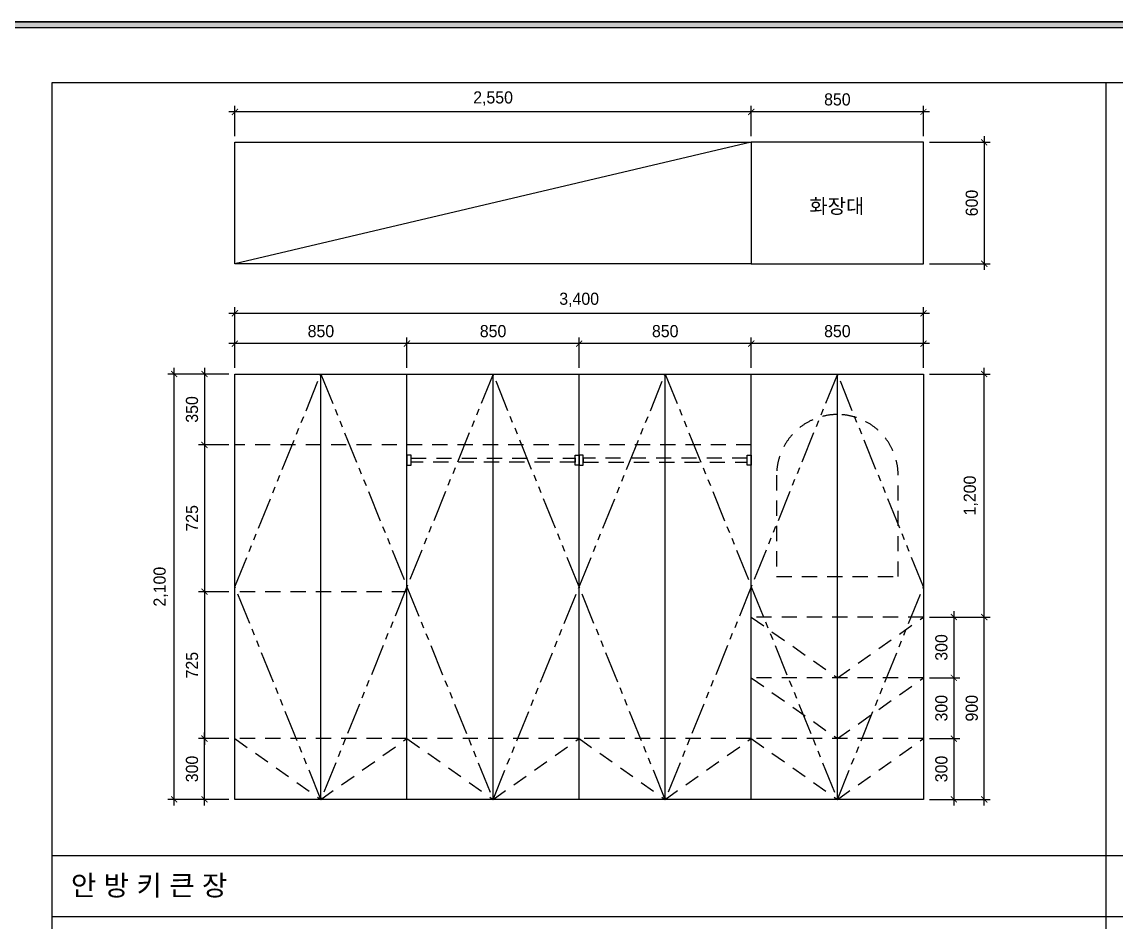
# Model space of a CAD drawing. Header units: inches. Extents: x 69359 to 144970, y -4972 to 56514.
# Drawn here: x 119470 to 124873, y 23586 to 28031 of the extents above; entities that cross this region are included whole.
import ezdxf
from ezdxf.enums import TextEntityAlignment as Align

# ---------------------------------------------------------------- set-up
doc = ezdxf.new("R2010")
doc.units = ezdxf.units.IN
doc.header["$LTSCALE"] = 50
doc.header["$MEASUREMENT"] = 0
doc.linetypes.add('HID', pattern=[2.5, 1.5, -1])
doc.linetypes.add('PHANTOM2', pattern=[1.25, 0.625, -0.125, 0.125, -0.125, 0.125, -0.125])
for name, color, linetype in [('0-ELC TEXT', 7, 'Continuous'), ('06-FUR', 6, 'Continuous'), ('06-LIGHT', 4, 'Continuous'), ('07-DIM', 5, 'Continuous'), ('F-SYM', 7, 'Continuous'), ('FORM(YOURNAME)-1', 1, 'Continuous'), ('FORM(YOURNAME)-11', 1, 'Continuous')]:
    doc.layers.add(name, color=color, linetype=linetype)
doc.styles.add('HY 울릉도 L', font='')
doc.styles.add('YOURNAME', font='HY울릉도M.TTF')
doc.styles.add('코레일둥고', font='Korail_Round_Gothic_Medium.ttf')
doc.styles.get('HY 울릉도 L').set_extended_font_data('HY울릉도L')
doc.dimstyles.new('30', dxfattribs={"dimscale": 30, "dimtxt": 2, "dimasz": 1, "dimexe": 1, "dimexo": 1, "dimgap": 1, "dimtad": 1, "dimdec": 0, "dimrnd": 0.05, "dimdsep": 46, "dimlunit": 6, "dimtxsty": 'HY 울릉도 L', "dimblk": 'ARCHTICK', "dimcen": 2.5, "dimdle": 1, "dimclrd": 133, "dimclre": 133, "dimclrt": 30, "dimadec": 0, "dimazin": 0, "dimtfac": 1, "dimtdec": 0, "dimtix": 1, "dimtmove": 2, "dimatfit": 3, "dimldrblk": 'ARCHTICK', "dimfxl": 1, "dimlwd": -1, "dimlwe": -1, "dimarcsym": 0})

# ---------------------------------------------------------------- blocks, each defined once
blk = doc.blocks.new('_ArchTick')
at = {"color": 0, "linetype": 'ByBlock', "const_width": 0.15}
blk.add_lwpolyline([(-0.5, -0.5), (0.5, 0.5)], dxfattribs=at)
blk = doc.blocks.new('*D284')
at = {"layer": '07-DIM', "color": 133, "transparency": 16777216}
for p, q in [((120371.5, 26322.2), (120371.5, 25912.2)), ((120491.5, 26292.2), (120341.5, 26292.2)), ((120491.5, 25942.2), (120341.5, 25942.2))]:
    blk.add_line(p, q, dxfattribs=at)
at = {"layer": 'Defpoints', "color": 0, "transparency": 16777216}
for p in [(120521.5, 26292.2), (120371.5, 25942.2), (120521.5, 25942.2)]:
    blk.add_point(p, dxfattribs=at)
at = {"layer": '07-DIM', "color": 133, "transparency": 16777216, "xscale": 30, "yscale": 30, "zscale": 30}
for p, rotation in [((120371.5, 26292.2), 90), ((120371.5, 25942.2), 270)]:
    blk.add_blockref('_ArchTick', p, dxfattribs=dict(at, rotation=rotation))
at = {"layer": '07-DIM', "color": 30, "transparency": 16777216, "insert": (120310.2, 26117.2), "char_height": 60, "attachment_point": 5, "rotation": 90, "style": 'HY 울릉도 L'}
blk.add_mtext('350', dxfattribs=at)
blk = doc.blocks.new('*D285')
at = {"layer": '07-DIM', "color": 133, "transparency": 16777216}
for p, q in [((120491.5, 25942.2), (120341.5, 25942.2)), ((120371.5, 25972.2), (120371.5, 25187.2)), ((120491.5, 25217.2), (120341.5, 25217.2))]:
    blk.add_line(p, q, dxfattribs=at)
at = {"layer": 'Defpoints', "color": 0, "transparency": 16777216}
for p in [(120521.5, 25942.2), (120371.5, 25217.2), (120521.5, 25217.2)]:
    blk.add_point(p, dxfattribs=at)
at = {"layer": '07-DIM', "color": 133, "transparency": 16777216, "xscale": 30, "yscale": 30, "zscale": 30}
for p, rotation in [((120371.5, 25942.2), 90), ((120371.5, 25217.2), 270)]:
    blk.add_blockref('_ArchTick', p, dxfattribs=dict(at, rotation=rotation))
at = {"layer": '07-DIM', "color": 30, "transparency": 16777216, "insert": (120310.2, 25579.7), "char_height": 60, "attachment_point": 5, "rotation": 90, "style": 'HY 울릉도 L'}
blk.add_mtext('725', dxfattribs=at)
blk = doc.blocks.new('*D286')
at = {"layer": '07-DIM', "color": 133, "transparency": 16777216}
for p, q in [((120371.5, 25247.2), (120371.5, 24462.2)), ((120491.5, 25217.2), (120341.5, 25217.2)), ((120491.5, 24492.2), (120341.5, 24492.2))]:
    blk.add_line(p, q, dxfattribs=at)
at = {"layer": 'Defpoints', "color": 0, "transparency": 16777216}
for p in [(120521.5, 25217.2), (120371.5, 24492.2), (120521.5, 24492.2)]:
    blk.add_point(p, dxfattribs=at)
at = {"layer": '07-DIM', "color": 133, "transparency": 16777216, "xscale": 30, "yscale": 30, "zscale": 30}
for p, rotation in [((120371.5, 25217.2), 90), ((120371.5, 24492.2), 270)]:
    blk.add_blockref('_ArchTick', p, dxfattribs=dict(at, rotation=rotation))
at = {"layer": '07-DIM', "color": 30, "transparency": 16777216, "insert": (120310.2, 24854.7), "char_height": 60, "attachment_point": 5, "rotation": 90, "style": 'HY 울릉도 L'}
blk.add_mtext('725', dxfattribs=at)
blk = doc.blocks.new('*D287')
at = {"layer": '07-DIM', "color": 133, "transparency": 16777216}
for p, q in [((120491.5, 24492.2), (120341.5, 24492.2)), ((120371.5, 24162.2), (120371.5, 24522.2)), ((120491.5, 24192.2), (120341.5, 24192.2))]:
    blk.add_line(p, q, dxfattribs=at)
at = {"layer": 'Defpoints', "color": 0, "transparency": 16777216}
for p in [(120371.5, 24492.2), (120521.5, 24492.2), (120521.5, 24192.2)]:
    blk.add_point(p, dxfattribs=at)
at = {"layer": '07-DIM', "color": 133, "transparency": 16777216, "xscale": 30, "yscale": 30, "zscale": 30}
for p, rotation in [((120371.5, 24492.2), 90), ((120371.5, 24192.2), 270)]:
    blk.add_blockref('_ArchTick', p, dxfattribs=dict(at, rotation=rotation))
at = {"layer": '07-DIM', "color": 30, "transparency": 16777216, "insert": (120310.2, 24342.2), "char_height": 60, "attachment_point": 5, "rotation": 90, "style": 'HY 울릉도 L'}
blk.add_mtext('300', dxfattribs=at)
blk = doc.blocks.new('*D288')
at = {"layer": '07-DIM', "color": 133, "transparency": 16777216}
for p, q in [((120221.5, 24162.2), (120221.5, 26322.2)), ((120491.5, 26292.2), (120191.5, 26292.2)), ((120491.5, 24192.2), (120191.5, 24192.2))]:
    blk.add_line(p, q, dxfattribs=at)
at = {"layer": 'Defpoints', "color": 0, "transparency": 16777216}
for p in [(120221.5, 26292.2), (120521.5, 26292.2), (120521.5, 24192.2)]:
    blk.add_point(p, dxfattribs=at)
at = {"layer": '07-DIM', "color": 133, "transparency": 16777216, "xscale": 30, "yscale": 30, "zscale": 30}
for p, rotation in [((120221.5, 26292.2), 90), ((120221.5, 24192.2), 270)]:
    blk.add_blockref('_ArchTick', p, dxfattribs=dict(at, rotation=rotation))
at = {"layer": '07-DIM', "color": 30, "transparency": 16777216, "insert": (120155.6, 25242.2), "char_height": 60, "attachment_point": 5, "rotation": 90, "style": 'HY 울릉도 L'}
blk.add_mtext('2,100', dxfattribs=at)
blk = doc.blocks.new('*D289')
at = {"layer": '07-DIM', "color": 133, "transparency": 16777216}
for p, q in [((120491.5, 26592.2), (123951.5, 26592.2)), ((120521.5, 26322.2), (120521.5, 26622.2)), ((123921.5, 26322.2), (123921.5, 26622.2))]:
    blk.add_line(p, q, dxfattribs=at)
at = {"layer": 'Defpoints', "color": 0, "transparency": 16777216}
for p in [(123921.5, 26592.2), (120521.5, 26292.2), (123921.5, 26292.2)]:
    blk.add_point(p, dxfattribs=at)
at = {"layer": '07-DIM', "color": 133, "transparency": 16777216, "xscale": 30, "yscale": 30, "zscale": 30, "rotation": 180}
blk.add_blockref('_ArchTick', (120521.5, 26592.2), dxfattribs=at)
at = {"layer": '07-DIM', "color": 133, "transparency": 16777216, "xscale": 30, "yscale": 30, "zscale": 30}
blk.add_blockref('_ArchTick', (123921.5, 26592.2), dxfattribs=at)
at = {"layer": '07-DIM', "color": 30, "transparency": 16777216, "insert": (122221.5, 26658.2), "char_height": 60, "attachment_point": 5, "style": 'HY 울릉도 L'}
blk.add_mtext('3,400', dxfattribs=at)
blk = doc.blocks.new('*D290')
at = {"layer": '07-DIM', "color": 133, "transparency": 16777216}
for p, q in [((123951.5, 26442.2), (123041.5, 26442.2)), ((123071.5, 26322.2), (123071.5, 26472.2)), ((123921.5, 26322.2), (123921.5, 26472.2))]:
    blk.add_line(p, q, dxfattribs=at)
at = {"layer": 'Defpoints', "color": 0, "transparency": 16777216}
for p in [(123071.5, 26442.2), (123071.5, 26292.2), (123921.5, 26292.2)]:
    blk.add_point(p, dxfattribs=at)
at = {"layer": '07-DIM', "color": 133, "transparency": 16777216, "xscale": 30, "yscale": 30, "zscale": 30, "rotation": 180}
blk.add_blockref('_ArchTick', (123071.5, 26442.2), dxfattribs=at)
at = {"layer": '07-DIM', "color": 133, "transparency": 16777216, "xscale": 30, "yscale": 30, "zscale": 30}
blk.add_blockref('_ArchTick', (123921.5, 26442.2), dxfattribs=at)
at = {"layer": '07-DIM', "color": 30, "transparency": 16777216, "insert": (123496.5, 26503.5), "char_height": 60, "attachment_point": 5, "style": 'HY 울릉도 L'}
blk.add_mtext('850', dxfattribs=at)
blk = doc.blocks.new('*D291')
at = {"layer": '07-DIM', "color": 133, "transparency": 16777216}
for p, q in [((123101.5, 26442.2), (122191.5, 26442.2)), ((122221.5, 26322.2), (122221.5, 26472.2)), ((123071.5, 26322.2), (123071.5, 26472.2))]:
    blk.add_line(p, q, dxfattribs=at)
at = {"layer": 'Defpoints', "color": 0, "transparency": 16777216}
for p in [(122221.5, 26442.2), (122221.5, 26292.2), (123071.5, 26292.2)]:
    blk.add_point(p, dxfattribs=at)
at = {"layer": '07-DIM', "color": 133, "transparency": 16777216, "xscale": 30, "yscale": 30, "zscale": 30, "rotation": 180}
blk.add_blockref('_ArchTick', (122221.5, 26442.2), dxfattribs=at)
at = {"layer": '07-DIM', "color": 133, "transparency": 16777216, "xscale": 30, "yscale": 30, "zscale": 30}
blk.add_blockref('_ArchTick', (123071.5, 26442.2), dxfattribs=at)
at = {"layer": '07-DIM', "color": 30, "transparency": 16777216, "insert": (122646.5, 26503.5), "char_height": 60, "attachment_point": 5, "style": 'HY 울릉도 L'}
blk.add_mtext('850', dxfattribs=at)
blk = doc.blocks.new('*D292')
at = {"layer": '07-DIM', "color": 133, "transparency": 16777216}
for p, q in [((122251.5, 26442.2), (121341.5, 26442.2)), ((121371.5, 26322.2), (121371.5, 26472.2)), ((122221.5, 26322.2), (122221.5, 26472.2))]:
    blk.add_line(p, q, dxfattribs=at)
at = {"layer": 'Defpoints', "color": 0, "transparency": 16777216}
for p in [(121371.5, 26442.2), (121371.5, 26292.2), (122221.5, 26292.2)]:
    blk.add_point(p, dxfattribs=at)
at = {"layer": '07-DIM', "color": 133, "transparency": 16777216, "xscale": 30, "yscale": 30, "zscale": 30, "rotation": 180}
blk.add_blockref('_ArchTick', (121371.5, 26442.2), dxfattribs=at)
at = {"layer": '07-DIM', "color": 133, "transparency": 16777216, "xscale": 30, "yscale": 30, "zscale": 30}
blk.add_blockref('_ArchTick', (122221.5, 26442.2), dxfattribs=at)
at = {"layer": '07-DIM', "color": 30, "transparency": 16777216, "insert": (121796.5, 26503.5), "char_height": 60, "attachment_point": 5, "style": 'HY 울릉도 L'}
blk.add_mtext('850', dxfattribs=at)
blk = doc.blocks.new('*D293')
at = {"layer": '07-DIM', "color": 133, "transparency": 16777216}
for p, q in [((121401.5, 26442.2), (120491.5, 26442.2)), ((120521.5, 26322.2), (120521.5, 26472.2)), ((121371.5, 26322.2), (121371.5, 26472.2))]:
    blk.add_line(p, q, dxfattribs=at)
at = {"layer": 'Defpoints', "color": 0, "transparency": 16777216}
for p in [(120521.5, 26442.2), (120521.5, 26292.2), (121371.5, 26292.2)]:
    blk.add_point(p, dxfattribs=at)
at = {"layer": '07-DIM', "color": 133, "transparency": 16777216, "xscale": 30, "yscale": 30, "zscale": 30, "rotation": 180}
blk.add_blockref('_ArchTick', (120521.5, 26442.2), dxfattribs=at)
at = {"layer": '07-DIM', "color": 133, "transparency": 16777216, "xscale": 30, "yscale": 30, "zscale": 30}
blk.add_blockref('_ArchTick', (121371.5, 26442.2), dxfattribs=at)
at = {"layer": '07-DIM', "color": 30, "transparency": 16777216, "insert": (120946.5, 26503.5), "char_height": 60, "attachment_point": 5, "style": 'HY 울릉도 L'}
blk.add_mtext('850', dxfattribs=at)
blk = doc.blocks.new('*D294')
at = {"layer": '07-DIM', "color": 133, "transparency": 16777216}
for p, q in [((123951.5, 25092.2), (124251.5, 25092.2)), ((124221.5, 24162.2), (124221.5, 25122.2)), ((123951.5, 24192.2), (124251.5, 24192.2))]:
    blk.add_line(p, q, dxfattribs=at)
at = {"layer": 'Defpoints', "color": 0, "transparency": 16777216}
for p in [(123921.5, 25092.2), (124221.5, 25092.2), (123921.5, 24192.2)]:
    blk.add_point(p, dxfattribs=at)
at = {"layer": '07-DIM', "color": 133, "transparency": 16777216, "xscale": 30, "yscale": 30, "zscale": 30}
for p, rotation in [((124221.5, 25092.2), 90), ((124221.5, 24192.2), 270)]:
    blk.add_blockref('_ArchTick', p, dxfattribs=dict(at, rotation=rotation))
at = {"layer": '07-DIM', "color": 30, "transparency": 16777216, "insert": (124160.2, 24642.2), "char_height": 60, "attachment_point": 5, "rotation": 90, "style": 'HY 울릉도 L'}
blk.add_mtext('900', dxfattribs=at)
blk = doc.blocks.new('*D295')
at = {"layer": '07-DIM', "color": 133, "transparency": 16777216}
for p, q in [((123951.5, 25092.2), (124101.5, 25092.2)), ((124071.5, 25122.2), (124071.5, 24762.2)), ((123951.5, 24792.2), (124101.5, 24792.2))]:
    blk.add_line(p, q, dxfattribs=at)
at = {"layer": 'Defpoints', "color": 0, "transparency": 16777216}
for p in [(123921.5, 25092.2), (123921.5, 24792.2), (124071.5, 24792.2)]:
    blk.add_point(p, dxfattribs=at)
at = {"layer": '07-DIM', "color": 133, "transparency": 16777216, "xscale": 30, "yscale": 30, "zscale": 30}
for p, rotation in [((124071.5, 25092.2), 90), ((124071.5, 24792.2), 270)]:
    blk.add_blockref('_ArchTick', p, dxfattribs=dict(at, rotation=rotation))
at = {"layer": '07-DIM', "color": 30, "transparency": 16777216, "insert": (124010.2, 24942.2), "char_height": 60, "attachment_point": 5, "rotation": 90, "style": 'HY 울릉도 L'}
blk.add_mtext('300', dxfattribs=at)
blk = doc.blocks.new('*D296')
at = {"layer": '07-DIM', "color": 133, "transparency": 16777216}
for p, q in [((124071.5, 24822.2), (124071.5, 24462.2)), ((123951.5, 24792.2), (124101.5, 24792.2)), ((123951.5, 24492.2), (124101.5, 24492.2))]:
    blk.add_line(p, q, dxfattribs=at)
at = {"layer": 'Defpoints', "color": 0, "transparency": 16777216}
for p in [(123921.5, 24792.2), (123921.5, 24492.2), (124071.5, 24492.2)]:
    blk.add_point(p, dxfattribs=at)
at = {"layer": '07-DIM', "color": 133, "transparency": 16777216, "xscale": 30, "yscale": 30, "zscale": 30}
for p, rotation in [((124071.5, 24792.2), 90), ((124071.5, 24492.2), 270)]:
    blk.add_blockref('_ArchTick', p, dxfattribs=dict(at, rotation=rotation))
at = {"layer": '07-DIM', "color": 30, "transparency": 16777216, "insert": (124010.2, 24642.2), "char_height": 60, "attachment_point": 5, "rotation": 90, "style": 'HY 울릉도 L'}
blk.add_mtext('300', dxfattribs=at)
blk = doc.blocks.new('*D297')
at = {"layer": '07-DIM', "color": 133, "transparency": 16777216}
for p, q in [((123951.5, 24492.2), (124101.5, 24492.2)), ((124071.5, 24522.2), (124071.5, 24162.2)), ((123951.5, 24192.2), (124101.5, 24192.2))]:
    blk.add_line(p, q, dxfattribs=at)
at = {"layer": 'Defpoints', "color": 0, "transparency": 16777216}
for p in [(123921.5, 24492.2), (123921.5, 24192.2), (124071.5, 24192.2)]:
    blk.add_point(p, dxfattribs=at)
at = {"layer": '07-DIM', "color": 133, "transparency": 16777216, "xscale": 30, "yscale": 30, "zscale": 30}
for p, rotation in [((124071.5, 24492.2), 90), ((124071.5, 24192.2), 270)]:
    blk.add_blockref('_ArchTick', p, dxfattribs=dict(at, rotation=rotation))
at = {"layer": '07-DIM', "color": 30, "transparency": 16777216, "insert": (124010.2, 24342.2), "char_height": 60, "attachment_point": 5, "rotation": 90, "style": 'HY 울릉도 L'}
blk.add_mtext('300', dxfattribs=at)
blk = doc.blocks.new('*D298')
at = {"layer": '07-DIM', "color": 133, "transparency": 16777216}
for p, q in [((124221.5, 25062.2), (124221.5, 26322.2)), ((123951.5, 26292.2), (124251.5, 26292.2)), ((123951.5, 25092.2), (124251.5, 25092.2))]:
    blk.add_line(p, q, dxfattribs=at)
at = {"layer": 'Defpoints', "color": 0, "transparency": 16777216}
for p in [(123921.5, 26292.2), (124221.5, 26292.2), (123921.5, 25092.2)]:
    blk.add_point(p, dxfattribs=at)
at = {"layer": '07-DIM', "color": 133, "transparency": 16777216, "xscale": 30, "yscale": 30, "zscale": 30}
for p, rotation in [((124221.5, 26292.2), 90), ((124221.5, 25092.2), 270)]:
    blk.add_blockref('_ArchTick', p, dxfattribs=dict(at, rotation=rotation))
at = {"layer": '07-DIM', "color": 30, "transparency": 16777216, "insert": (124155.6, 25692.2), "char_height": 60, "attachment_point": 5, "rotation": 90, "style": 'HY 울릉도 L'}
blk.add_mtext('1,200', dxfattribs=at)
blk = doc.blocks.new('FORM-ELEVATION')
at = {"layer": 'FORM(YOURNAME)-11'}
h = blk.add_hatch(color=256, dxfattribs=at)
h.dxf.hatch_style = 1
h.paths.add_polyline_path([(-10309, 35708), (71691, 35708), (71691, 35508), (-10309, 35508)])
h.paths.add_polyline_path([(-10309, -21492), (71691, -21492), (71691, -21692), (-10309, -21692)])
at = {"layer": 'Defpoints', "color": 158}
for points in [[(-10309, -21692), (71691, -21692), (71691, 35708), (-10309, 35708)], [(-8309, 33708), (61071, 33708), (61071, -19692), (-8309, -19692)]]:
    blk.add_lwpolyline(points, close=True, dxfattribs=at)
at = {"layer": 'FORM(YOURNAME)-11'}
blk.add_lwpolyline([(-10309, 35708), (71691, 35708), (71691, 35508), (-10309, 35508)], close=True, dxfattribs=at)
at = {"layer": 'FORM(YOURNAME)-11', "color": 3, "style": 'YOURNAME'}
for tag, height, p in [('1', 450, (71041, -1219)), ('2', 450, (71041, -1863)), ('3', 450, (71041, -3150)), ('4', 450, (71041, -5081)), ('5', 515, (71041, -7398)), ('6', 515, (71041, -9650)), ('7', 515, (71041, -11903)), ('8', 515, (71041, -14155)), ('9', 515, (71041, -16408)), ('10', 515, (66791, -18596)), ('11', 515, (71041, -18660)), ('12', 515, (66791, -20848)), ('13', 515, (71041, -20848))]:
    blk.add_attdef(tag, text='', height=height, dxfattribs=at).set_placement(p, align=Align.MIDDLE_RIGHT)
blk = doc.blocks.new('*D311')
at = {"layer": '07-DIM', "color": 133, "transparency": 16777216}
for p, q in [((124221.5, 27466.2), (124221.5, 26806.2)), ((123951.5, 27436.2), (124251.5, 27436.2)), ((123951.5, 26836.2), (124251.5, 26836.2))]:
    blk.add_line(p, q, dxfattribs=at)
at = {"layer": 'Defpoints', "color": 0, "transparency": 16777216}
for p in [(123921.5, 27436.2), (123921.5, 26836.2), (124221.5, 26836.2)]:
    blk.add_point(p, dxfattribs=at)
at = {"layer": '07-DIM', "color": 133, "transparency": 16777216, "xscale": 30, "yscale": 30, "zscale": 30}
for p, rotation in [((124221.5, 27436.2), 90), ((124221.5, 26836.2), 270)]:
    blk.add_blockref('_ArchTick', p, dxfattribs=dict(at, rotation=rotation))
at = {"layer": '07-DIM', "color": 30, "transparency": 16777216, "insert": (124160.3, 27136.2), "char_height": 60, "attachment_point": 5, "rotation": 90, "style": 'HY 울릉도 L'}
blk.add_mtext('600', dxfattribs=at)
blk = doc.blocks.new('*D313')
at = {"layer": '07-DIM', "color": 133, "transparency": 16777216}
for p, q in [((123071.5, 27466.2), (123071.5, 27616.2)), ((123921.5, 27466.2), (123921.5, 27616.2)), ((123951.5, 27586.2), (123041.5, 27586.2))]:
    blk.add_line(p, q, dxfattribs=at)
at = {"layer": 'Defpoints', "color": 0, "transparency": 16777216}
for p in [(123071.5, 27586.2), (123071.5, 27436.2), (123921.5, 27436.2)]:
    blk.add_point(p, dxfattribs=at)
at = {"layer": '07-DIM', "color": 133, "transparency": 16777216, "xscale": 30, "yscale": 30, "zscale": 30, "rotation": 180}
blk.add_blockref('_ArchTick', (123071.5, 27586.2), dxfattribs=at)
at = {"layer": '07-DIM', "color": 133, "transparency": 16777216, "xscale": 30, "yscale": 30, "zscale": 30}
blk.add_blockref('_ArchTick', (123921.5, 27586.2), dxfattribs=at)
at = {"layer": '07-DIM', "color": 30, "transparency": 16777216, "insert": (123496.5, 27647.5), "char_height": 60, "attachment_point": 5, "style": 'HY 울릉도 L'}
blk.add_mtext('850', dxfattribs=at)
blk = doc.blocks.new('*D314')
at = {"layer": '07-DIM', "color": 133, "transparency": 16777216}
for p, q in [((120521.5, 27466.2), (120521.5, 27616.2)), ((123071.5, 27466.2), (123071.5, 27616.2)), ((123101.5, 27586.2), (120491.5, 27586.2))]:
    blk.add_line(p, q, dxfattribs=at)
at = {"layer": 'Defpoints', "color": 0, "transparency": 16777216}
for p in [(120521.5, 27586.2), (120521.5, 27436.2), (123071.5, 27436.2)]:
    blk.add_point(p, dxfattribs=at)
at = {"layer": '07-DIM', "color": 133, "transparency": 16777216, "xscale": 30, "yscale": 30, "zscale": 30, "rotation": 180}
blk.add_blockref('_ArchTick', (120521.5, 27586.2), dxfattribs=at)
at = {"layer": '07-DIM', "color": 133, "transparency": 16777216, "xscale": 30, "yscale": 30, "zscale": 30}
blk.add_blockref('_ArchTick', (123071.5, 27586.2), dxfattribs=at)
at = {"layer": '07-DIM', "color": 30, "transparency": 16777216, "insert": (121796.5, 27652.1), "char_height": 60, "attachment_point": 5, "style": 'HY 울릉도 L'}
blk.add_mtext('2,550', dxfattribs=at)

msp = doc.modelspace()

# ---------------------------------------------------------------- linework, layer by layer
at = {"layer": '06-FUR'}
for p, q in [((120946.5, 24192.2), (120946.5, 26292.2)), ((121371.5, 24192.2), (121371.5, 26292.2)), ((121796.5, 24192.2), (121796.5, 26292.2)), ((122221.5, 24192.2), (122221.5, 26292.2)), ((122646.5, 24192.2), (122646.5, 26292.2)), ((123071.5, 24192.2), (123071.5, 26292.2)), ((123496.5, 24192.2), (123496.5, 26292.2))]:
    msp.add_line(p, q, dxfattribs=at)
at = {"layer": '06-FUR', "color": 8, "linetype": 'HID'}
for p, q in [((123071.5, 25942.2), (120521.5, 25942.2)), ((121371.5, 25217.2), (120521.5, 25217.2)), ((123921.5, 25092.2), (123071.5, 25092.2)), ((123921.5, 24792.2), (123071.5, 24792.2)), ((121371.5, 24492.2), (120521.5, 24492.2)), ((122221.5, 24492.2), (121371.5, 24492.2)), ((123071.5, 24492.2), (122221.5, 24492.2)), ((123921.5, 24492.2), (123071.5, 24492.2))]:
    msp.add_line(p, q, dxfattribs=at)
at = {"layer": '06-FUR'}
msp.add_lwpolyline([(123071.5, 27436.2), (123071.5, 26836.2), (120521.5, 26836.2), (120521.5, 27436.2), (123071.5, 27436.2), (120521.5, 26836.2)], dxfattribs=at)
for points in [[(123071.5, 26836.2), (123921.5, 26836.2), (123921.5, 27436.2), (123071.5, 27436.2)], [(120521.5, 26292.2), (123921.5, 26292.2), (123921.5, 24192.2), (120521.5, 24192.2)]]:
    msp.add_lwpolyline(points, close=True, dxfattribs=at)
at = {"layer": '06-FUR', "color": 8, "linetype": 'HID'}
msp.add_lwpolyline([(123196.5, 25292.2), (123796.5, 25292.2), (123796.5, 25792.2, 0.414214), (123496.5, 26092.2), (123496.5, 26092.2, 0.414214), (123196.5, 25792.2)], format="xyb", close=True, dxfattribs=at)
for points in [[(121371.5, 25842.2), (121391.5, 25842.2), (121391.5, 25892.2), (121371.5, 25892.2)], [(122221.5, 25842.2), (122201.5, 25842.2), (122201.5, 25892.2), (122221.5, 25892.2)], [(122221.5, 25842.2), (122241.5, 25842.2), (122241.5, 25892.2), (122221.5, 25892.2)], [(123071.5, 25842.2), (123051.5, 25842.2), (123051.5, 25892.2), (123071.5, 25892.2)], [(121391.5, 25877.2), (122201.5, 25877.2), (122201.5, 25857.2), (121391.5, 25857.2)], [(123051.5, 25877.2), (122241.5, 25877.2), (122241.5, 25857.2), (123051.5, 25857.2)]]:
    msp.add_lwpolyline(points, close=True, dxfattribs=at)
for points in [[(123071.5, 25092.2), (123496.5, 24792.2), (123921.5, 25092.2)], [(123071.5, 24792.2), (123496.5, 24492.2), (123921.5, 24792.2)], [(120521.5, 24492.2), (120946.5, 24192.2), (121371.5, 24492.2)], [(121371.5, 24492.2), (121796.5, 24192.2), (122221.5, 24492.2)], [(122221.5, 24492.2), (122646.5, 24192.2), (123071.5, 24492.2)], [(123071.5, 24492.2), (123496.5, 24192.2), (123921.5, 24492.2)]]:
    msp.add_lwpolyline(points, dxfattribs=at)
at = {"layer": '06-LIGHT', "color": 1, "linetype": 'PHANTOM2', "ltscale": 5}
for points in [[(120946.5, 24192.2), (120521.5, 25242.2), (120946.5, 26292.2), (121371.5, 25242.2), (120946.5, 24192.2)], [(121796.5, 24192.2), (122221.5, 25242.2), (121796.5, 26292.2), (121371.5, 25242.2), (121796.5, 24192.2)], [(122646.5, 24192.2), (122221.5, 25242.2), (122646.5, 26292.2), (123071.5, 25242.2), (122646.5, 24192.2)], [(123496.5, 24192.2), (123921.5, 25242.2), (123496.5, 26292.2), (123071.5, 25242.2), (123496.5, 24192.2)]]:
    msp.add_lwpolyline(points, dxfattribs=at)
at = {"layer": 'F-SYM'}
for p, q in [((124823.3, 19720.5), (124823.3, 27730.5)), ((130026.8, 23913), (119619.8, 23913)), ((130026.8, 23613), (119619.8, 23613))]:
    msp.add_line(p, q, dxfattribs=at)

# ---------------------------------------------------------------- block references
at = {"layer": 'FORM(YOURNAME)-1', "xscale": 0.15, "yscale": 0.15, "zscale": 0.15}
msp.add_blockref('FORM-ELEVATION', (120866.1, 22674.3), dxfattribs=at)

# ---------------------------------------------------------------- texts
at = {"layer": '0-ELC TEXT', "style": '코레일둥고'}
for s, height, p in [('화장대', 72, (123357.9, 27084.7)), ('안 방 키 큰 장', 100, (119712, 23717.4))]:
    msp.add_text(s, height=height, dxfattribs=at).set_placement(p)

# ---------------------------------------------------------------- dimensions: what is measured, and where the dimension line sits
at = {"layer": '07-DIM'}
for base, p1, p2, picture, middle in [((120521.5, 27586.2), (123071.5, 27436.2), (120521.5, 27436.2), '*D314', (121796.5, 27652.1)), ((123071.5, 27586.2), (123921.5, 27436.2), (123071.5, 27436.2), '*D313', (123496.5, 27647.5)), ((123921.5, 26592.2), (120521.5, 26292.2), (123921.5, 26292.2), '*D289', (122221.5, 26658.2)), ((120521.5, 26442.2), (121371.5, 26292.2), (120521.5, 26292.2), '*D293', (120946.5, 26503.5)), ((121371.5, 26442.2), (122221.5, 26292.2), (121371.5, 26292.2), '*D292', (121796.5, 26503.5)), ((122221.5, 26442.2), (123071.5, 26292.2), (122221.5, 26292.2), '*D291', (122646.5, 26503.5)), ((123071.5, 26442.2), (123921.5, 26292.2), (123071.5, 26292.2), '*D290', (123496.5, 26503.5))]:
    dim = msp.add_linear_dim(base=base, p1=p1, p2=p2, dimstyle='30', dxfattribs=at)
    dim.commit()
    dim.dimension.update_dxf_attribs({"geometry": picture, "text_midpoint": middle})
for base, p1, p2, picture, middle in [((124221.5, 26836.2), (123921.5, 27436.2), (123921.5, 26836.2), '*D311', (124160.3, 27136.2)), ((120221.5, 26292.2), (120521.5, 24192.2), (120521.5, 26292.2), '*D288', (120155.6, 25242.2)), ((120371.5, 25942.2), (120521.5, 26292.2), (120521.5, 25942.2), '*D284', (120310.2, 26117.2)), ((124221.5, 26292.2), (123921.5, 25092.2), (123921.5, 26292.2), '*D298', (124155.6, 25692.2)), ((120371.5, 25217.2), (120521.5, 25942.2), (120521.5, 25217.2), '*D285', (120310.2, 25579.7)), ((120371.5, 24492.2), (120521.5, 25217.2), (120521.5, 24492.2), '*D286', (120310.2, 24854.7)), ((124221.5, 25092.2), (123921.5, 24192.2), (123921.5, 25092.2), '*D294', (124160.2, 24642.2)), ((124071.5, 24792.2), (123921.5, 25092.2), (123921.5, 24792.2), '*D295', (124010.2, 24942.2)), ((124071.5, 24492.2), (123921.5, 24792.2), (123921.5, 24492.2), '*D296', (124010.2, 24642.2)), ((120371.5, 24492.2), (120521.5, 24192.2), (120521.5, 24492.2), '*D287', (120310.2, 24342.2)), ((124071.5, 24192.2), (123921.5, 24492.2), (123921.5, 24192.2), '*D297', (124010.2, 24342.2))]:
    dim = msp.add_linear_dim(base=base, p1=p1, p2=p2, angle=90, dimstyle='30', dxfattribs=at)
    dim.commit()
    dim.dimension.update_dxf_attribs({"geometry": picture, "text_midpoint": middle})

doc.saveas('drawing.dxf')
